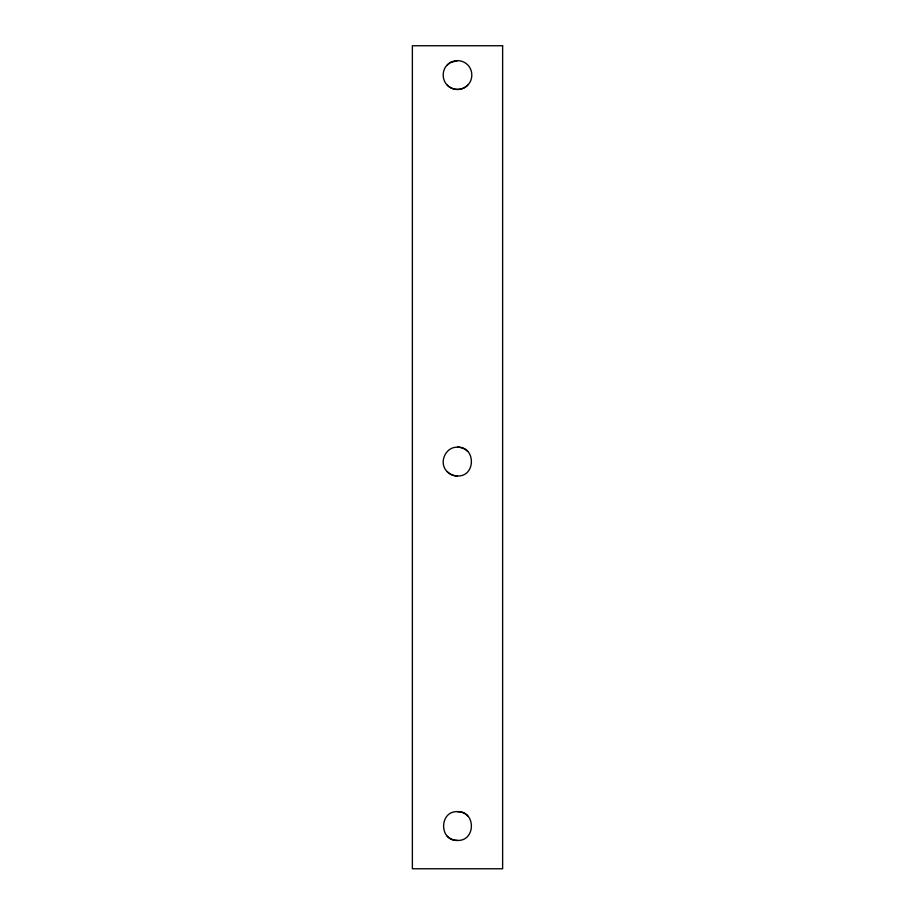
<?xml version="1.0" encoding="UTF-8"?>
<svg xmlns="http://www.w3.org/2000/svg" width="915" height="915" viewBox="0 0 915 915"><rect width="100%" height="100%" fill="white"/><g stroke="black" fill="none" stroke-linecap="round" stroke-linejoin="round"><path stroke-width="1.37" d="M447.309 64.851C441.831 70.272 441.831 79.811 447.309 85.232A14.594 14.468 90 0 0 467.656 85.232C473.192 79.834 473.169 70.272 467.691 64.851A14.594 14.468 -90 0 0 447.344 64.851L450.294 62.563L457.5 60.63M457.5 447.172C445.193 446.692 438.262 463.402 447.309 471.763A14.594 14.468 -90 0 0 457.5 475.983C476.006 476.692 476.006 446.474 457.5 447.172A14.594 14.468 -90 0 1 467.691 451.392M457.5 811.628C438.994 810.93 438.994 841.137 457.5 840.439C476.006 841.137 476.006 810.93 457.5 811.628A14.594 14.468 -90 0 1 467.691 815.848M457.5 840.439A14.594 14.468 90 0 1 447.309 836.219M467.691 85.232A14.594 14.468 -90 0 1 447.344 85.232M457.5 475.983A14.594 14.468 90 0 1 447.309 471.774M502.632 45.75L412.368 45.75L412.368 868.77L502.632 868.77L502.632 45.75"/></g></svg>
